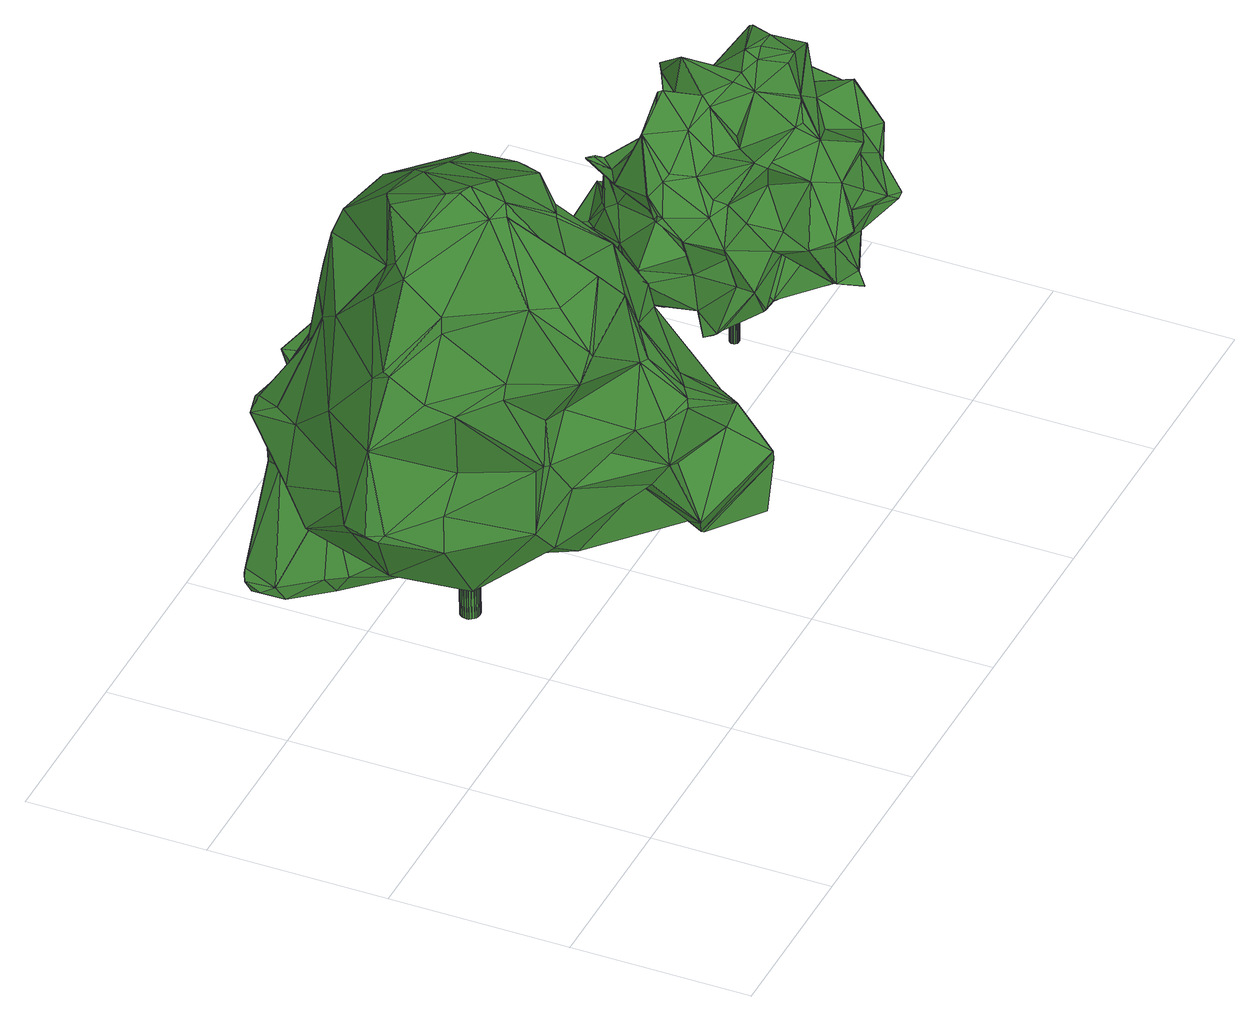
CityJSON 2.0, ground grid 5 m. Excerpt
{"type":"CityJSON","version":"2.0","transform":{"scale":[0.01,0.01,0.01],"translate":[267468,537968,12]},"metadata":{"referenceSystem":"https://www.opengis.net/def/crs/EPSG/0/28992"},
"CityObjects":{
"tree1":{"type":"SolitaryVegetationObject","attributes":{"gtid":257,"crown_width_m":12.64,"crown_median_z":18.08,"crown_r50_m":0.379,"crown_porosity":0.851,"trunk_H_m":5.41,"trunk_DBH_m":0.531,"trunk_radius_m":0.265,"trunk_base_height_m":12.67,"original_gtid":"257"},"geometry":[{"type":"Solid","lod":"3","boundaries":[[[[0,1,2]],[[3,1,0]],[[4,5,6]],[[7,8,9]],[[10,11,12]],[[13,14,15]],[[16,17,18]],[[19,20,21]],[[22,23,24]],[[25,23,22]],[[26,27,28]],[[29,30,31]],[[32,33,34]],[[32,34,35]],[[36,37,38]],[[18,39,16]],[[40,41,42]],[[12,11,43]],[[18,44,39]],[[45,46,47]],[[48,46,45]],[[21,49,19]],[[50,15,51]],[[2,1,27]],[[52,53,54]],[[55,56,57]],[[58,59,28]],[[1,58,28]],[[60,61,62]],[[6,63,20]],[[64,65,66]],[[67,68,59]],[[20,63,69]],[[49,70,71]],[[67,70,49]],[[72,51,73]],[[74,26,68]],[[31,75,29]],[[76,77,78]],[[79,80,81]],[[82,83,84]],[[69,21,20]],[[49,21,69]],[[69,67,49]],[[32,85,33]],[[86,34,87]],[[88,23,89]],[[90,91,92]],[[86,45,93]],[[94,87,34]],[[95,81,96]],[[86,87,94]],[[97,98,99]],[[42,41,100]],[[18,101,44]],[[72,73,102]],[[103,52,16]],[[34,37,35]],[[36,35,37]],[[27,1,28]],[[3,0,104]],[[94,34,33]],[[94,33,85]],[[105,106,107]],[[52,103,53]],[[60,108,109]],[[7,9,110]],[[16,111,112]],[[20,113,6]],[[32,35,114]],[[81,115,116]],[[4,117,5]],[[59,68,28]],[[118,119,47]],[[118,120,119]],[[89,25,40]],[[67,69,121]],[[122,123,124]],[[122,125,123]],[[118,46,126]],[[76,127,128]],[[55,129,130]],[[69,63,121]],[[59,70,67]],[[71,31,30]],[[81,116,79]],[[88,131,23]],[[103,39,107]],[[83,132,133]],[[134,110,9]],[[135,136,137]],[[136,138,137]],[[92,91,43]],[[37,34,139]],[[34,86,139]],[[16,140,111]],[[141,140,16]],[[142,143,144]],[[61,145,146]],[[62,61,146]],[[12,108,10]],[[147,112,148]],[[149,78,150]],[[49,151,19]],[[54,152,153]],[[154,108,12]],[[136,108,154]],[[61,155,145]],[[156,157,158]],[[159,156,158]],[[113,19,160]],[[113,160,161]],[[64,161,160]],[[64,66,161]],[[1,156,162]],[[2,163,0]],[[161,164,117]],[[4,161,117]],[[20,19,113]],[[164,165,166]],[[167,168,119]],[[123,169,170]],[[66,164,161]],[[97,171,172]],[[53,173,54]],[[174,175,50]],[[57,129,55]],[[5,117,110]],[[133,132,176]],[[45,177,48]],[[178,48,177]],[[99,142,97]],[[165,65,179]],[[73,51,15]],[[180,143,181]],[[181,143,99]],[[47,119,168]],[[134,5,110]],[[50,51,174]],[[50,182,183]],[[184,183,182]],[[122,176,185]],[[98,186,181]],[[102,73,187]],[[4,113,161]],[[6,113,4]],[[24,188,22]],[[59,58,70]],[[174,179,189]],[[190,156,1]],[[174,189,175]],[[90,92,42]],[[147,191,112]],[[130,112,191]],[[192,193,194]],[[1,162,58]],[[195,31,71]],[[92,43,146]],[[145,196,146]],[[197,43,91]],[[194,126,178]],[[198,199,148]],[[148,199,200]],[[201,202,76]],[[164,66,65]],[[165,164,65]],[[203,204,205]],[[19,151,160]],[[132,83,206]],[[207,153,152]],[[175,189,208]],[[17,16,112]],[[111,209,210]],[[211,26,74]],[[204,118,205]],[[102,212,213]],[[107,44,105]],[[90,100,91]],[[42,100,90]],[[100,197,91]],[[92,196,42]],[[185,206,83]],[[107,128,103]],[[214,94,85]],[[44,107,39]],[[88,215,131]],[[216,207,152]],[[170,217,114]],[[186,192,218]],[[85,32,214]],[[213,212,219]],[[112,210,148]],[[122,185,82]],[[121,68,67]],[[105,44,101]],[[151,220,221]],[[130,101,17]],[[18,17,101]],[[222,223,117]],[[47,168,45]],[[17,112,130]],[[159,158,224]],[[191,55,130]],[[191,225,55]],[[122,124,176]],[[226,23,131]],[[132,206,176]],[[185,176,206]],[[181,227,180]],[[24,73,14]],[[228,56,55]],[[92,146,196]],[[57,56,202]],[[165,51,166]],[[54,153,229]],[[156,230,162]],[[41,231,197]],[[95,56,228]],[[202,56,95]],[[232,71,70]],[[194,193,233]],[[37,139,38]],[[197,231,234]],[[213,7,102]],[[72,102,7]],[[135,137,235]],[[98,172,186]],[[22,188,236]],[[237,155,238]],[[196,40,42]],[[15,184,207]],[[214,86,94]],[[27,26,239]],[[15,14,73]],[[50,183,15]],[[106,128,107]],[[7,213,8]],[[213,167,8]],[[40,25,236]],[[196,89,40]],[[125,149,240]],[[125,240,241]],[[219,237,242]],[[219,242,243]],[[185,83,82]],[[122,82,244]],[[155,245,238]],[[22,236,25]],[[218,194,178]],[[176,124,246]],[[247,176,246]],[[247,133,176]],[[196,145,89]],[[84,152,54]],[[234,188,138]],[[145,88,89]],[[13,207,248]],[[249,250,188]],[[149,125,78]],[[162,230,232]],[[239,134,251]],[[110,223,7]],[[222,7,223]],[[170,252,123]],[[124,123,252]],[[236,41,40]],[[192,186,172]],[[208,209,175]],[[198,253,199]],[[97,172,98]],[[148,210,198]],[[116,115,79]],[[126,46,48]],[[211,74,134]],[[254,36,38]],[[38,139,254]],[[232,230,71]],[[9,251,134]],[[84,255,248]],[[84,83,255]],[[120,8,167]],[[197,100,41]],[[236,231,41]],[[128,106,57]],[[128,57,76]],[[236,188,231]],[[243,254,139]],[[191,147,115]],[[194,218,192]],[[47,46,118]],[[103,128,53]],[[114,256,32]],[[243,242,254]],[[254,257,36]],[[184,153,207]],[[234,138,136]],[[166,51,72]],[[237,235,258]],[[237,238,235]],[[93,139,86]],[[143,142,99]],[[254,235,137]],[[259,260,177]],[[178,177,260]],[[255,13,248]],[[186,218,181]],[[216,248,207]],[[147,148,200]],[[238,245,235]],[[54,229,52]],[[190,3,261]],[[190,1,3]],[[50,175,140]],[[141,50,140]],[[166,72,262]],[[166,262,164]],[[125,244,78]],[[125,122,244]],[[32,256,214]],[[260,181,218]],[[245,263,135]],[[227,240,180]],[[134,239,26]],[[264,265,244]],[[204,120,118]],[[151,49,266]],[[255,83,133]],[[106,105,101]],[[104,171,3]],[[97,96,171]],[[97,95,96]],[[104,172,171]],[[96,81,80]],[[219,212,226]],[[138,188,250]],[[255,267,268]],[[179,51,165]],[[174,51,179]],[[262,72,7]],[[232,70,58]],[[50,229,182]],[[102,187,212]],[[73,212,187]],[[88,145,215]],[[155,215,145]],[[229,184,182]],[[203,205,269]],[[197,234,136]],[[226,131,215]],[[215,219,226]],[[167,213,219]],[[229,153,184]],[[126,48,178]],[[28,68,26]],[[152,84,248]],[[201,76,57]],[[201,57,202]],[[219,215,237]],[[169,217,170]],[[219,243,167]],[[215,155,237]],[[243,139,93]],[[93,167,243]],[[268,14,13]],[[114,217,256]],[[214,177,86]],[[259,177,214]],[[220,266,29]],[[151,266,220]],[[79,200,199]],[[250,247,246]],[[195,75,31]],[[199,195,270]],[[199,270,79]],[[209,253,198]],[[209,198,210]],[[208,253,209]],[[29,75,253]],[[29,253,220]],[[208,220,253]],[[253,75,199]],[[199,75,195]],[[39,103,16]],[[184,15,183]],[[203,239,251]],[[126,205,118]],[[142,144,150]],[[204,8,120]],[[135,235,245]],[[197,136,154]],[[9,8,204]],[[252,271,124]],[[252,257,271]],[[84,173,264]],[[265,264,173]],[[53,265,173]],[[254,258,235]],[[254,242,258]],[[137,138,250]],[[251,9,204]],[[123,241,169]],[[272,208,273]],[[272,273,64]],[[13,15,207]],[[246,124,271]],[[250,271,137]],[[246,271,250]],[[137,271,254]],[[257,254,271]],[[112,111,210]],[[152,248,216]],[[65,189,179]],[[64,189,65]],[[244,265,274]],[[200,115,147]],[[24,255,249]],[[171,96,261]],[[171,261,3]],[[193,2,27]],[[245,109,263]],[[247,249,133]],[[263,109,108]],[[61,60,109]],[[231,188,234]],[[260,218,178]],[[2,193,192]],[[61,109,155]],[[245,155,109]],[[53,127,265]],[[160,151,272]],[[151,221,272]],[[224,195,159]],[[181,259,227]],[[260,259,181]],[[95,228,81]],[[193,27,233]],[[126,194,233]],[[27,239,233]],[[64,160,272]],[[232,58,162]],[[167,93,168]],[[110,117,223]],[[269,205,126]],[[54,173,84]],[[76,202,77]],[[76,78,244]],[[25,89,23]],[[197,154,43]],[[241,123,125]],[[121,63,74]],[[230,156,159]],[[71,230,195]],[[249,188,24]],[[242,237,258]],[[224,158,80]],[[149,150,240]],[[150,180,240]],[[6,74,63]],[[5,134,74]],[[5,74,6]],[[230,159,195]],[[57,106,129]],[[24,275,73]],[[23,275,24]],[[212,73,275]],[[212,275,226]],[[226,275,23]],[[104,0,163]],[[104,163,172]],[[86,177,45]],[[79,270,80]],[[209,140,175]],[[222,262,7]],[[141,52,50]],[[16,52,141]],[[195,224,270]],[[80,270,224]],[[202,142,77]],[[255,133,249]],[[81,228,115]],[[79,115,200]],[[181,99,98]],[[95,142,202]],[[95,97,142]],[[136,263,108]],[[247,250,249]],[[50,52,229]],[[101,130,129]],[[121,74,68]],[[211,134,26]],[[233,239,269]],[[233,269,126]],[[208,272,221]],[[220,208,221]],[[111,140,209]],[[180,150,143]],[[143,150,144]],[[268,13,255]],[[64,273,189]],[[208,189,273]],[[43,11,146]],[[191,115,225]],[[190,157,156]],[[261,157,190]],[[214,256,259]],[[157,261,96]],[[96,80,158]],[[157,96,158]],[[217,169,259]],[[256,217,259]],[[225,115,55]],[[55,115,228]],[[106,101,129]],[[77,142,150]],[[77,150,78]],[[71,266,49]],[[30,266,71]],[[29,266,30]],[[203,251,204]],[[203,269,239]],[[45,168,93]],[[164,262,222]],[[164,222,117]],[[14,267,24]],[[268,267,14]],[[24,267,255]],[[146,11,62]],[[154,12,43]],[[136,135,263]],[[114,276,170]],[[167,119,120]],[[169,277,259]],[[227,259,277]],[[241,277,169]],[[227,277,240]],[[241,240,277]],[[10,60,11]],[[62,11,60]],[[35,36,276]],[[114,35,276]],[[10,108,60]],[[172,163,192]],[[192,163,2]],[[257,276,36]],[[257,252,276]],[[252,170,276]],[[264,244,82]],[[264,82,84]],[[244,127,76]],[[265,127,274]],[[244,274,127]],[[53,128,127]],[[278,279,280]],[[278,280,281]],[[281,280,282]],[[281,282,283]],[[280,279,284]],[[280,284,282]],[[282,284,285]],[[282,285,283]],[[284,279,286]],[[284,286,285]],[[285,286,287]],[[285,287,283]],[[286,279,288]],[[286,288,287]],[[287,288,289]],[[287,289,283]],[[288,279,290]],[[288,290,289]],[[289,290,291]],[[289,291,283]],[[290,279,292]],[[290,292,291]],[[291,292,293]],[[291,293,283]],[[292,279,294]],[[292,294,293]],[[293,294,295]],[[293,295,283]],[[294,279,296]],[[294,296,295]],[[295,296,297]],[[295,297,283]],[[296,279,298]],[[296,298,297]],[[297,298,299]],[[297,299,283]],[[298,279,300]],[[298,300,299]],[[299,300,301]],[[299,301,283]],[[300,279,302]],[[300,302,301]],[[301,302,303]],[[301,303,283]],[[302,279,304]],[[302,304,303]],[[303,304,305]],[[303,305,283]],[[304,279,306]],[[304,306,305]],[[305,306,307]],[[305,307,283]],[[306,279,308]],[[306,308,307]],[[307,308,309]],[[307,309,283]],[[308,279,310]],[[308,310,309]],[[309,310,311]],[[309,311,283]],[[310,279,312]],[[310,312,311]],[[311,312,313]],[[311,313,283]],[[312,279,314]],[[312,314,313]],[[313,314,315]],[[313,315,283]],[[314,279,316]],[[314,316,315]],[[315,316,317]],[[315,317,283]],[[316,279,318]],[[316,318,317]],[[317,318,319]],[[317,319,283]],[[318,279,320]],[[318,320,319]],[[319,320,321]],[[319,321,283]],[[320,279,322]],[[320,322,321]],[[321,322,323]],[[321,323,283]],[[322,279,324]],[[322,324,323]],[[323,324,325]],[[323,325,283]],[[324,279,326]],[[324,326,325]],[[325,326,327]],[[325,327,283]],[[326,279,278]],[[326,278,327]],[[327,278,281]],[[327,281,283]]]]}]},
"tree2":{"type":"SolitaryVegetationObject","attributes":{"gtid":435,"crown_width_m":7.22,"crown_median_z":17.52,"crown_r50_m":0.287,"crown_porosity":0.891,"trunk_H_m":4.76,"trunk_DBH_m":0.262,"trunk_radius_m":0.131,"trunk_base_height_m":12.76,"original_gtid":"436"},"geometry":[{"type":"Solid","lod":"3","boundaries":[[[[328,329,330]],[[331,332,333]],[[334,335,336]],[[337,338,339]],[[340,341,342]],[[343,335,344]],[[345,346,347]],[[348,349,350]],[[351,344,334]],[[352,336,335]],[[353,354,355]],[[356,357,358]],[[359,360,361]],[[362,363,364]],[[365,363,362]],[[366,367,368]],[[366,368,369]],[[370,371,372]],[[351,334,352]],[[373,352,374]],[[375,376,377]],[[378,379,380]],[[381,382,383]],[[384,385,386]],[[387,388,389]],[[390,391,342]],[[392,393,394]],[[395,393,392]],[[361,360,396]],[[350,397,398]],[[367,399,400]],[[401,402,403]],[[404,405,406]],[[407,408,409]],[[410,411,412]],[[350,370,397]],[[413,397,414]],[[413,414,415]],[[405,404,416]],[[417,418,375]],[[419,420,421]],[[355,422,423]],[[358,424,373]],[[358,373,374]],[[425,398,426]],[[427,428,429]],[[430,431,432]],[[433,434,435]],[[436,401,403]],[[419,437,438]],[[439,440,441]],[[442,349,348]],[[443,442,348]],[[444,445,446]],[[447,448,449]],[[450,448,447]],[[396,451,361]],[[452,364,438]],[[453,454,455]],[[442,405,349]],[[456,453,457]],[[458,459,460]],[[373,461,352]],[[462,463,392]],[[464,382,381]],[[465,466,467]],[[468,465,467]],[[469,470,440]],[[353,471,472]],[[473,474,423]],[[475,476,404]],[[416,404,476]],[[390,342,341]],[[351,477,478]],[[441,479,480]],[[383,481,411]],[[383,411,381]],[[482,483,484]],[[337,417,485]],[[486,487,488]],[[397,489,398]],[[346,396,490]],[[346,345,396]],[[348,425,491]],[[492,493,452]],[[452,493,364]],[[494,431,430]],[[331,495,496]],[[497,498,472]],[[499,474,439]],[[500,401,436]],[[501,470,469]],[[403,502,436]],[[426,503,425]],[[439,474,440]],[[504,370,349]],[[394,505,506]],[[394,506,507]],[[427,429,508]],[[501,469,478]],[[338,509,339]],[[504,510,511]],[[504,511,370]],[[512,513,481]],[[514,396,360]],[[514,357,396]],[[423,515,473]],[[423,422,515]],[[516,359,392]],[[516,392,517]],[[516,517,359]],[[415,422,355]],[[394,393,399]],[[518,437,421]],[[419,421,437]],[[519,488,520]],[[411,365,381]],[[521,365,411]],[[522,523,461]],[[487,492,524]],[[371,478,469]],[[525,508,526]],[[400,527,369]],[[451,396,345]],[[473,440,474]],[[469,440,473]],[[528,529,417]],[[410,346,429]],[[387,440,470]],[[530,375,531]],[[433,532,533]],[[482,512,383]],[[484,512,482]],[[455,534,518]],[[535,536,537]],[[399,538,394]],[[488,519,486]],[[336,352,334]],[[539,407,540]],[[459,541,530]],[[339,418,337]],[[358,374,475]],[[542,411,410]],[[542,410,429]],[[367,366,543]],[[367,543,506]],[[422,415,414]],[[458,460,544]],[[438,545,420]],[[546,547,548]],[[549,550,467]],[[518,524,492]],[[420,419,438]],[[551,442,443]],[[533,532,552]],[[553,375,554]],[[411,481,412]],[[335,334,344]],[[555,333,332]],[[494,480,556]],[[556,457,557]],[[558,556,557]],[[359,462,392]],[[485,529,559]],[[494,430,480]],[[441,480,499]],[[560,561,366]],[[369,560,366]],[[562,424,357]],[[357,424,358]],[[484,483,462]],[[413,563,564]],[[565,407,519]],[[525,541,459]],[[566,376,491]],[[566,491,425]],[[553,406,442]],[[567,568,330]],[[391,548,547]],[[383,382,482]],[[463,395,392]],[[425,503,555]],[[506,505,367]],[[425,348,398]],[[350,398,348]],[[554,375,418]],[[554,418,356]],[[546,483,362]],[[400,368,367]],[[369,368,400]],[[447,436,502]],[[569,406,570]],[[569,571,406]],[[436,447,500]],[[423,353,355]],[[572,465,444]],[[444,330,572]],[[508,458,427]],[[426,398,489]],[[531,377,573]],[[461,351,352]],[[574,364,521]],[[376,375,553]],[[425,555,566]],[[575,480,430]],[[524,518,534]],[[502,450,447]],[[572,502,403]],[[576,463,577]],[[576,395,463]],[[489,564,563]],[[570,553,554]],[[570,554,569]],[[351,461,578]],[[538,367,505]],[[579,480,479]],[[579,479,441]],[[346,490,559]],[[508,525,458]],[[526,541,525]],[[390,577,391]],[[548,391,577]],[[559,490,485]],[[577,390,576]],[[528,417,375]],[[492,437,518]],[[452,437,492]],[[580,360,517]],[[359,517,360]],[[364,545,438]],[[367,538,399]],[[430,432,575]],[[353,499,471]],[[423,499,353]],[[413,415,552]],[[414,372,422]],[[415,355,552]],[[349,405,510]],[[337,485,490]],[[376,553,491]],[[331,427,458]],[[338,337,490]],[[338,490,396]],[[572,466,465]],[[403,466,572]],[[556,480,579]],[[559,529,528]],[[526,559,528]],[[378,527,379]],[[581,578,582]],[[433,435,498]],[[439,441,499]],[[389,388,445]],[[564,489,397]],[[413,564,397]],[[423,474,499]],[[354,583,355]],[[548,577,546]],[[570,406,553]],[[389,445,444]],[[572,450,502]],[[493,584,364]],[[584,362,364]],[[438,437,452]],[[556,585,586]],[[587,497,432]],[[441,588,579]],[[374,352,476]],[[374,476,475]],[[462,483,577]],[[462,577,463]],[[546,577,483]],[[540,449,399]],[[403,402,589]],[[403,589,590]],[[429,526,508]],[[559,526,429]],[[446,445,581]],[[364,363,521]],[[365,521,363]],[[591,539,540]],[[399,449,448]],[[538,505,394]],[[459,530,531]],[[530,541,526]],[[331,458,592]],[[459,458,525]],[[546,409,547]],[[493,487,584]],[[546,362,409]],[[481,513,412]],[[593,594,384]],[[494,595,431]],[[494,558,595]],[[432,431,596]],[[586,457,556]],[[456,457,586]],[[411,542,521]],[[521,542,597]],[[521,597,598]],[[392,394,517]],[[369,378,560]],[[560,380,561]],[[561,380,379]],[[503,333,555]],[[560,378,380]],[[517,507,580]],[[547,342,391]],[[547,340,342]],[[487,599,584]],[[540,500,449]],[[394,507,517]],[[573,459,531]],[[460,459,573]],[[567,330,444]],[[451,513,512]],[[579,550,556]],[[579,600,550]],[[354,498,435]],[[473,601,469]],[[453,557,457]],[[602,596,431]],[[445,477,581]],[[500,447,449]],[[445,501,477]],[[556,558,494]],[[328,568,603]],[[330,568,328]],[[454,456,604]],[[454,453,456]],[[585,604,456]],[[586,585,456]],[[357,356,605]],[[602,431,606]],[[545,606,420]],[[602,606,545]],[[607,565,402]],[[607,402,401]],[[340,539,591]],[[575,432,497]],[[575,499,480]],[[582,446,581]],[[590,466,403]],[[331,433,495]],[[333,433,331]],[[495,433,498]],[[478,371,511]],[[478,511,416]],[[518,595,558]],[[557,518,558]],[[331,592,332]],[[460,573,544]],[[608,565,519]],[[608,519,520]],[[333,532,433]],[[360,580,609]],[[507,609,580]],[[370,372,414]],[[591,393,395]],[[486,519,407]],[[399,393,540]],[[591,540,393]],[[610,611,410]],[[514,609,357]],[[360,609,514]],[[384,612,587]],[[613,536,535]],[[376,566,573]],[[377,376,573]],[[385,574,386]],[[561,614,366]],[[400,614,561]],[[399,614,400]],[[448,614,399]],[[448,450,614]],[[358,475,569]],[[358,569,356]],[[615,603,568]],[[615,568,506]],[[328,603,614]],[[537,373,424]],[[378,369,527]],[[550,590,585]],[[569,554,356]],[[489,333,503]],[[489,503,426]],[[569,475,571]],[[467,579,468]],[[337,418,417]],[[404,406,475]],[[375,377,531]],[[429,346,559]],[[379,527,561]],[[561,527,400]],[[417,529,485]],[[455,454,608]],[[604,608,454]],[[467,466,549]],[[584,599,362]],[[486,599,487]],[[351,578,477]],[[592,458,544]],[[537,424,562]],[[476,352,343]],[[482,616,483]],[[382,616,482]],[[382,464,616]],[[464,483,616]],[[484,462,359]],[[362,483,365]],[[381,365,483]],[[464,381,483]],[[576,341,395]],[[552,563,413]],[[532,563,552]],[[573,566,544]],[[455,557,453]],[[518,557,455]],[[522,536,523]],[[520,455,608]],[[421,431,595]],[[421,595,518]],[[366,603,543]],[[617,618,535]],[[614,450,328]],[[487,493,492]],[[619,567,444]],[[598,574,521]],[[549,466,590]],[[550,549,590]],[[386,574,598]],[[386,598,384]],[[475,406,571]],[[537,562,617]],[[603,366,614]],[[618,506,613]],[[373,522,461]],[[618,562,506]],[[506,562,609]],[[506,609,507]],[[574,545,364]],[[422,372,371]],[[387,470,388]],[[572,329,450]],[[330,329,572]],[[328,450,329]],[[587,612,497]],[[597,620,598]],[[412,513,345]],[[345,513,451]],[[512,481,383]],[[361,512,359]],[[361,451,512]],[[484,359,512]],[[621,612,498]],[[497,612,621]],[[497,621,498]],[[581,477,578]],[[605,356,418]],[[605,418,339]],[[585,608,604]],[[590,608,585]],[[587,385,384]],[[587,432,385]],[[432,596,385]],[[537,522,373]],[[389,465,588]],[[389,588,387]],[[465,468,588]],[[555,332,592]],[[612,384,594]],[[442,406,405]],[[461,523,578]],[[537,617,535]],[[338,396,509]],[[353,498,354]],[[579,467,600]],[[619,446,582]],[[619,444,446]],[[444,465,389]],[[506,568,613]],[[613,568,567]],[[409,486,407]],[[556,550,585]],[[620,593,598]],[[598,593,384]],[[410,347,346]],[[402,565,589]],[[489,563,333]],[[620,597,428]],[[542,428,597]],[[429,428,542]],[[467,550,600]],[[547,408,539]],[[362,622,409]],[[407,539,408]],[[547,539,340]],[[409,622,486]],[[599,486,622]],[[362,599,622]],[[335,343,352]],[[540,607,500]],[[623,594,593]],[[331,594,623]],[[427,593,620]],[[623,593,427]],[[427,620,428]],[[623,427,331]],[[578,523,582]],[[567,582,523]],[[562,618,617]],[[562,357,609]],[[357,509,396]],[[532,333,563]],[[553,442,491]],[[551,491,442]],[[551,443,491]],[[443,348,491]],[[390,341,576]],[[455,520,534]],[[385,602,574]],[[385,596,602]],[[488,534,520]],[[524,534,488]],[[545,574,602]],[[499,575,471]],[[409,408,547]],[[610,345,611]],[[433,533,434]],[[603,615,543]],[[506,543,615]],[[468,579,588]],[[498,353,472]],[[497,472,575]],[[575,472,471]],[[340,591,341]],[[591,395,341]],[[537,536,522]],[[612,594,498]],[[495,498,594]],[[500,607,401]],[[496,495,594]],[[496,594,331]],[[610,412,345]],[[530,526,528]],[[610,410,412]],[[565,607,407]],[[347,410,611]],[[347,611,345]],[[371,601,515]],[[371,515,422]],[[530,528,375]],[[555,544,566]],[[416,510,405]],[[504,349,510]],[[371,370,511]],[[469,601,371]],[[619,582,567]],[[440,588,441]],[[387,588,440]],[[354,435,434]],[[434,533,552]],[[511,510,416]],[[421,420,606]],[[421,606,431]],[[349,370,350]],[[397,370,414]],[[613,535,618]],[[478,477,501]],[[555,592,544]],[[605,339,509]],[[605,509,357]],[[407,607,540]],[[608,589,565]],[[590,589,608]],[[523,536,567]],[[567,536,613]],[[473,515,601]],[[355,583,552]],[[434,552,583]],[[434,583,354]],[[351,478,344]],[[416,624,478]],[[476,624,416]],[[343,624,476]],[[344,624,343]],[[344,478,624]],[[501,445,470]],[[388,470,445]],[[488,487,524]],[[625,626,627]],[[625,627,628]],[[628,627,629]],[[628,629,630]],[[627,626,631]],[[627,631,629]],[[629,631,632]],[[629,632,630]],[[631,626,633]],[[631,633,632]],[[632,633,634]],[[632,634,630]],[[633,626,635]],[[633,635,634]],[[634,635,636]],[[634,636,630]],[[635,626,637]],[[635,637,636]],[[636,637,638]],[[636,638,630]],[[637,626,639]],[[637,639,638]],[[638,639,640]],[[638,640,630]],[[639,626,641]],[[639,641,640]],[[640,641,642]],[[640,642,630]],[[641,626,643]],[[641,643,642]],[[642,643,644]],[[642,644,630]],[[643,626,645]],[[643,645,644]],[[644,645,646]],[[644,646,630]],[[645,626,647]],[[645,647,646]],[[646,647,648]],[[646,648,630]],[[647,626,649]],[[647,649,648]],[[648,649,650]],[[648,650,630]],[[649,626,651]],[[649,651,650]],[[650,651,652]],[[650,652,630]],[[651,626,653]],[[651,653,652]],[[652,653,654]],[[652,654,630]],[[653,626,655]],[[653,655,654]],[[654,655,656]],[[654,656,630]],[[655,626,657]],[[655,657,656]],[[656,657,658]],[[656,658,630]],[[657,626,659]],[[657,659,658]],[[658,659,660]],[[658,660,630]],[[659,626,661]],[[659,661,660]],[[660,661,662]],[[660,662,630]],[[661,626,663]],[[661,663,662]],[[662,663,664]],[[662,664,630]],[[663,626,665]],[[663,665,664]],[[664,665,666]],[[664,666,630]],[[665,626,667]],[[665,667,666]],[[666,667,668]],[[666,668,630]],[[667,626,669]],[[667,669,668]],[[668,669,670]],[[668,670,630]],[[669,626,671]],[[669,671,670]],[[670,671,672]],[[670,672,630]],[[671,626,673]],[[671,673,672]],[[672,673,674]],[[672,674,630]],[[673,626,625]],[[673,625,674]],[[674,625,628]],[[674,628,630]]]]}]}
},
"vertices":[
[7,788,770],[68,809,990],[38,860,764],[25,742,775],[678,949,1418],[600,1113,1297],[511,953,1456],[788,1172,1072],[715,1221,849],[701,1213,1022],[1228,1485,272],[1272,1488,279],[1227,1417,271],[1126,704,475],[998,830,577],[1113,736,708],[940,223,765],[882,89,708],[918,96,636],[538,734,1526],[494,783,1519],[504,748,1525],[1118,1103,382],[1110,1116,428],[934,959,511],[1177,1097,434],[385,1037,1131],[216,982,964],[179,845,1135],[503,366,1379],[402,426,1332],[362,327,1249],[350,1160,222],[347,1252,223],[379,1277,210],[461,1168,179],[512,1193,173],[484,1240,194],[513,1236,199],[960,232,621],[1313,1189,421],[1300,1111,277],[1352,1228,372],[1350,1328,263],[918,85,525],[491,1270,530],[466,1269,690],[493,1273,686],[440,1237,634],[480,657,1486],[1006,568,867],[1001,815,931],[908,391,717],[919,290,610],[1042,577,569],[594,124,611],[599,291,678],[707,209,516],[162,791,1167],[168,810,1174],[1224,1495,275],[1215,1490,333],[1273,1490,283],[463,924,1464],[834,675,1383],[873,733,1363],[864,752,1375],[283,805,1387],[326,906,1280],[387,814,1456],[284,701,1299],[366,497,1329],[997,1053,987],[1026,921,704],[386,898,1332],[368,322,1236],[778,457,467],[649,580,528],[743,578,424],[543,282,891],[322,418,892],[380,384,788],[927,622,271],[976,639,243],[1078,617,419],[305,1210,259],[362,1276,278],[358,1277,264],[1041,1289,472],[1260,1216,447],[1391,1278,300],[1385,1275,272],[1401,1327,297],[535,1270,521],[324,1261,266],[358,422,606],[297,448,683],[304,624,444],[247,807,510],[398,752,511],[1310,1136,269],[886,53,634],[956,1098,959],[953,267,616],[11,754,760],[873,65,477],[708,166,493],[905,117,468],[1161,1404,258],[1196,1486,302],[720,1131,1223],[754,254,937],[874,149,791],[634,905,1454],[468,1072,194],[595,211,767],[528,361,812],[762,1074,1305],[421,1276,780],[600,1291,691],[610,1289,703],[323,845,1399],[819,759,182],[638,892,200],[761,915,172],[715,843,266],[338,1252,793],[783,458,469],[831,212,506],[695,168,503],[854,40,685],[1034,1286,467],[960,786,203],[980,813,211],[573,1132,1236],[967,1315,240],[1174,1235,169],[966,1242,224],[979,1232,238],[519,1242,231],[888,383,1014],[856,431,852],[395,593,505],[463,758,517],[593,696,523],[1187,1405,497],[1357,1388,338],[651,184,918],[661,190,939],[678,704,486],[637,682,490],[549,644,1496],[1135,627,438],[1129,609,627],[1224,1364,264],[1007,1464,466],[204,629,1061],[318,457,864],[315,433,888],[271,526,1100],[627,705,1494],[720,874,1435],[174,699,1098],[47,843,738],[951,915,1295],[963,786,1172],[963,903,1171],[688,1325,647],[563,1276,655],[533,980,265],[607,951,181],[166,641,654],[181,799,525],[1017,579,544],[1002,610,1020],[919,414,1054],[863,790,164],[466,1227,540],[305,1148,643],[960,745,1152],[482,782,533],[341,910,539],[1061,582,728],[1090,655,706],[1156,630,636],[918,689,203],[228,829,516],[827,1013,804],[1105,1099,331],[833,589,1177],[267,651,835],[815,151,756],[195,1036,591],[163,874,770],[253,1115,661],[322,336,1171],[1312,1287,419],[1213,1215,187],[633,287,1053],[608,298,1056],[593,222,904],[657,352,646],[485,412,511],[517,1116,1008],[583,1208,828],[413,1261,792],[945,698,210],[1172,681,497],[752,436,1290],[714,350,1090],[691,213,950],[473,878,1279],[848,1111,752],[801,1218,789],[324,1177,272],[1019,1329,482],[1163,690,464],[469,1037,247],[268,1070,568],[802,1208,606],[554,470,1339],[724,580,1348],[811,1028,1224],[762,1104,1228],[324,432,1029],[680,226,712],[838,1136,590],[526,890,576],[584,255,702],[1054,565,712],[287,526,1141],[1156,1113,313],[278,698,1251],[289,1105,832],[1118,1151,288],[930,1310,282],[1198,1059,368],[950,1386,441],[958,1397,379],[453,1103,1060],[603,814,552],[615,935,271],[815,1116,474],[597,1258,515],[801,578,388],[992,1407,338],[821,917,185],[854,927,208],[1158,705,461],[946,884,257],[826,991,245],[603,1183,1024],[687,972,180],[588,330,1272],[705,1158,307],[973,831,249],[419,1084,260],[684,1069,240],[952,1271,298],[477,1093,490],[301,1071,566],[188,653,751],[940,955,1177],[1127,1395,266],[956,630,464],[875,528,544],[519,626,1476],[840,866,468],[937,669,451],[357,1186,817],[415,421,1004],[758,1024,235],[733,584,1353],[782,609,1342],[815,503,512],[923,995,531],[540,1057,182],[591,1014,511],[702,796,66],[675,795,67],[700,803,66],[710,810,608],[709,817,607],[683,809,608],[698,809,66],[706,823,607],[693,814,66],[701,828,607],[688,818,66],[696,832,607],[681,821,66],[689,835,607],[674,822,66],[682,836,607],[667,820,66],[676,835,607],[661,818,67],[669,832,608],[656,813,67],[664,827,608],[652,808,67],[660,822,608],[649,801,67],[657,815,608],[648,794,67],[657,808,608],[649,788,67],[658,802,609],[652,781,68],[661,795,609],[657,776,68],[665,790,609],[662,772,68],[670,786,609],[669,769,68],[677,783,609],[676,768,68],[684,783,609],[683,770,67],[691,784,609],[689,772,67],[697,786,608],[694,777,67],[702,791,608],[698,782,67],[706,796,608],[701,789,67],[709,803,608],
[1896,837,351],[1883,850,496],[1950,808,478],[1958,401,795],[2081,444,732],[2099,474,808],[2299,767,451],[2321,753,440],[2319,754,438],[1944,290,416],[1924,334,428],[1983,386,443],[1631,817,357],[1632,815,355],[1611,817,356],[2282,745,443],[2299,764,452],[1835,475,351],[1880,329,419],[1910,425,440],[2193,396,699],[2209,543,668],[2260,541,732],[2277,768,454],[2273,742,437],[2008,640,900],[2070,624,904],[2077,663,919],[2112,408,333],[2021,472,286],[2158,517,304],[1793,584,324],[1897,573,312],[1838,488,342],[1688,632,484],[1723,544,543],[1622,629,633],[1663,500,504],[2029,886,307],[1974,812,269],[2018,883,298],[2045,900,305],[2211,684,734],[2288,766,686],[2211,686,736],[2170,614,395],[2245,586,386],[2040,325,476],[2128,252,559],[2098,248,561],[2071,918,315],[2071,919,318],[2071,916,317],[1602,527,390],[1602,537,382],[1631,525,382],[1798,512,799],[1748,648,747],[1730,595,704],[2034,828,712],[2047,759,662],[2027,809,614],[1625,814,354],[1609,816,357],[1805,742,339],[1827,883,348],[1887,748,288],[1720,841,349],[1882,464,334],[2247,581,786],[2215,439,788],[1899,885,284],[1990,897,292],[1846,1043,413],[1844,988,437],[1897,989,528],[2285,507,543],[2282,514,567],[2242,492,534],[1800,883,430],[1701,810,401],[1683,781,456],[1807,441,526],[1662,450,502],[1728,448,404],[2185,633,887],[2203,664,769],[2204,697,897],[2289,617,589],[1945,288,417],[2018,360,450],[1554,679,736],[1560,674,746],[1602,722,762],[2204,705,894],[2052,747,847],[2080,598,316],[2205,335,700],[2197,414,818],[1894,399,708],[1830,446,580],[1802,364,564],[1855,789,903],[1720,786,858],[1810,699,838],[2022,484,866],[2116,542,920],[2100,552,894],[1849,1043,412],[1603,711,721],[1570,680,717],[2075,896,806],[2083,867,777],[2061,885,791],[2155,492,571],[2129,440,690],[2028,819,576],[2145,728,636],[2094,681,563],[1854,1016,390],[1869,971,375],[1853,981,372],[1871,961,386],[1834,475,348],[1601,690,697],[1764,936,711],[1754,957,710],[1751,956,710],[1771,938,711],[1776,916,707],[1952,340,682],[1951,312,606],[2046,321,603],[2200,759,440],[1708,718,344],[1707,720,342],[1593,562,375],[2011,825,597],[1905,923,532],[1892,782,570],[1973,823,697],[2221,787,693],[2068,827,760],[1978,651,887],[1976,649,889],[2084,865,778],[2078,895,806],[2280,564,387],[2228,650,503],[2220,739,587],[2257,765,606],[2033,796,764],[1927,789,846],[1718,449,405],[1636,539,378],[1660,606,399],[1706,588,398],[1919,261,402],[1803,784,530],[1714,759,640],[1785,845,630],[2184,527,785],[1883,328,417],[2176,325,600],[1630,703,687],[1654,697,658],[1848,800,900],[1998,471,875],[1952,446,839],[1884,673,867],[1972,588,881],[2012,809,895],[1844,1026,386],[2207,769,681],[1900,979,518],[2194,414,819],[2200,640,613],[1968,795,268],[1980,712,326],[1915,628,208],[1852,313,573],[1961,439,416],[2284,608,595],[2245,732,652],[1754,528,375],[1726,449,402],[1916,567,325],[2176,705,768],[1844,735,340],[1861,656,214],[1669,841,719],[1811,894,545],[1768,903,676],[1628,520,637],[2143,689,468],[2134,707,476],[1710,801,671],[1899,282,583],[1861,317,552],[2039,910,312],[1941,288,430],[1918,261,405],[1939,323,517],[2056,297,553],[2127,512,950],[2124,512,953],[1744,881,699],[2068,670,487],[2112,689,477],[2108,621,452],[1949,802,265],[1724,865,350],[1799,915,355],[1901,282,581],[1750,439,576],[1963,836,300],[2050,332,712],[1593,675,715],[1661,759,434],[1631,812,423],[1641,788,416],[1846,870,540],[1804,852,641],[2139,325,619],[2165,631,915],[2180,353,542],[2101,416,473],[2142,367,713],[1854,818,767],[1745,881,702],[1757,779,819],[1879,321,420],[2046,899,308],[2038,909,315],[2064,598,318],[2118,541,918],[2136,586,872],[1810,930,520],[2154,326,642],[2007,748,494],[1958,789,461],[2164,524,392],[2127,444,505],[2233,518,535],[1906,923,529],[2078,269,576],[1688,587,679],[1897,699,887],[1669,793,365],[1675,750,366],[2185,757,470],[1959,825,711],[1896,631,200],[2185,711,593],[2132,706,482],[2113,634,914],[1684,678,635],[1803,903,679],[1782,915,703],[1811,629,776],[2031,830,712],[1823,942,525],[1850,954,548],[1725,865,347],[2037,317,758],[1825,487,771],[1937,461,830],[1721,789,856],[1713,709,762],[1786,529,611],[1743,560,689],[1786,669,581],[1808,787,654],[2222,784,694],[1686,714,755],[1950,844,314],[1764,949,709],[2019,464,393],[1604,719,762],[1834,970,429],[1777,916,674],[1925,602,284],[1811,557,444],[1894,466,461],[1854,577,784],[1999,742,485],[1986,892,304],[1907,767,359],[1596,563,373],[1976,602,420],[1971,684,349],[2025,743,530],[1869,507,682],[1899,605,784],[1784,688,462],[1863,495,762],[2222,737,586],[1988,645,77],[1975,645,76],[1988,649,77],[1965,631,552],[1964,634,552],[1952,631,552],[1986,652,77],[1963,637,553],[1984,655,77],[1961,640,552],[1981,657,77],[1958,642,552],[1978,658,76],[1955,643,552],[1975,658,76],[1951,644,552],[1971,658,76],[1948,643,552],[1968,656,76],[1945,642,552],[1965,654,76],[1942,640,552],[1963,651,76],[1940,637,551],[1962,648,75],[1939,634,551],[1962,645,75],[1939,630,551],[1962,641,75],[1939,627,551],[1964,638,75],[1941,624,551],[1966,635,75],[1943,621,551],[1969,633,75],[1946,619,551],[1972,632,75],[1949,618,551],[1975,632,76],[1952,617,551],[1979,632,76],[1955,618,552],[1982,634,76],[1959,619,552],[1985,636,76],[1961,622,552],[1987,639,76],[1963,624,552],[1988,642,76],[1964,627,552]
]}
